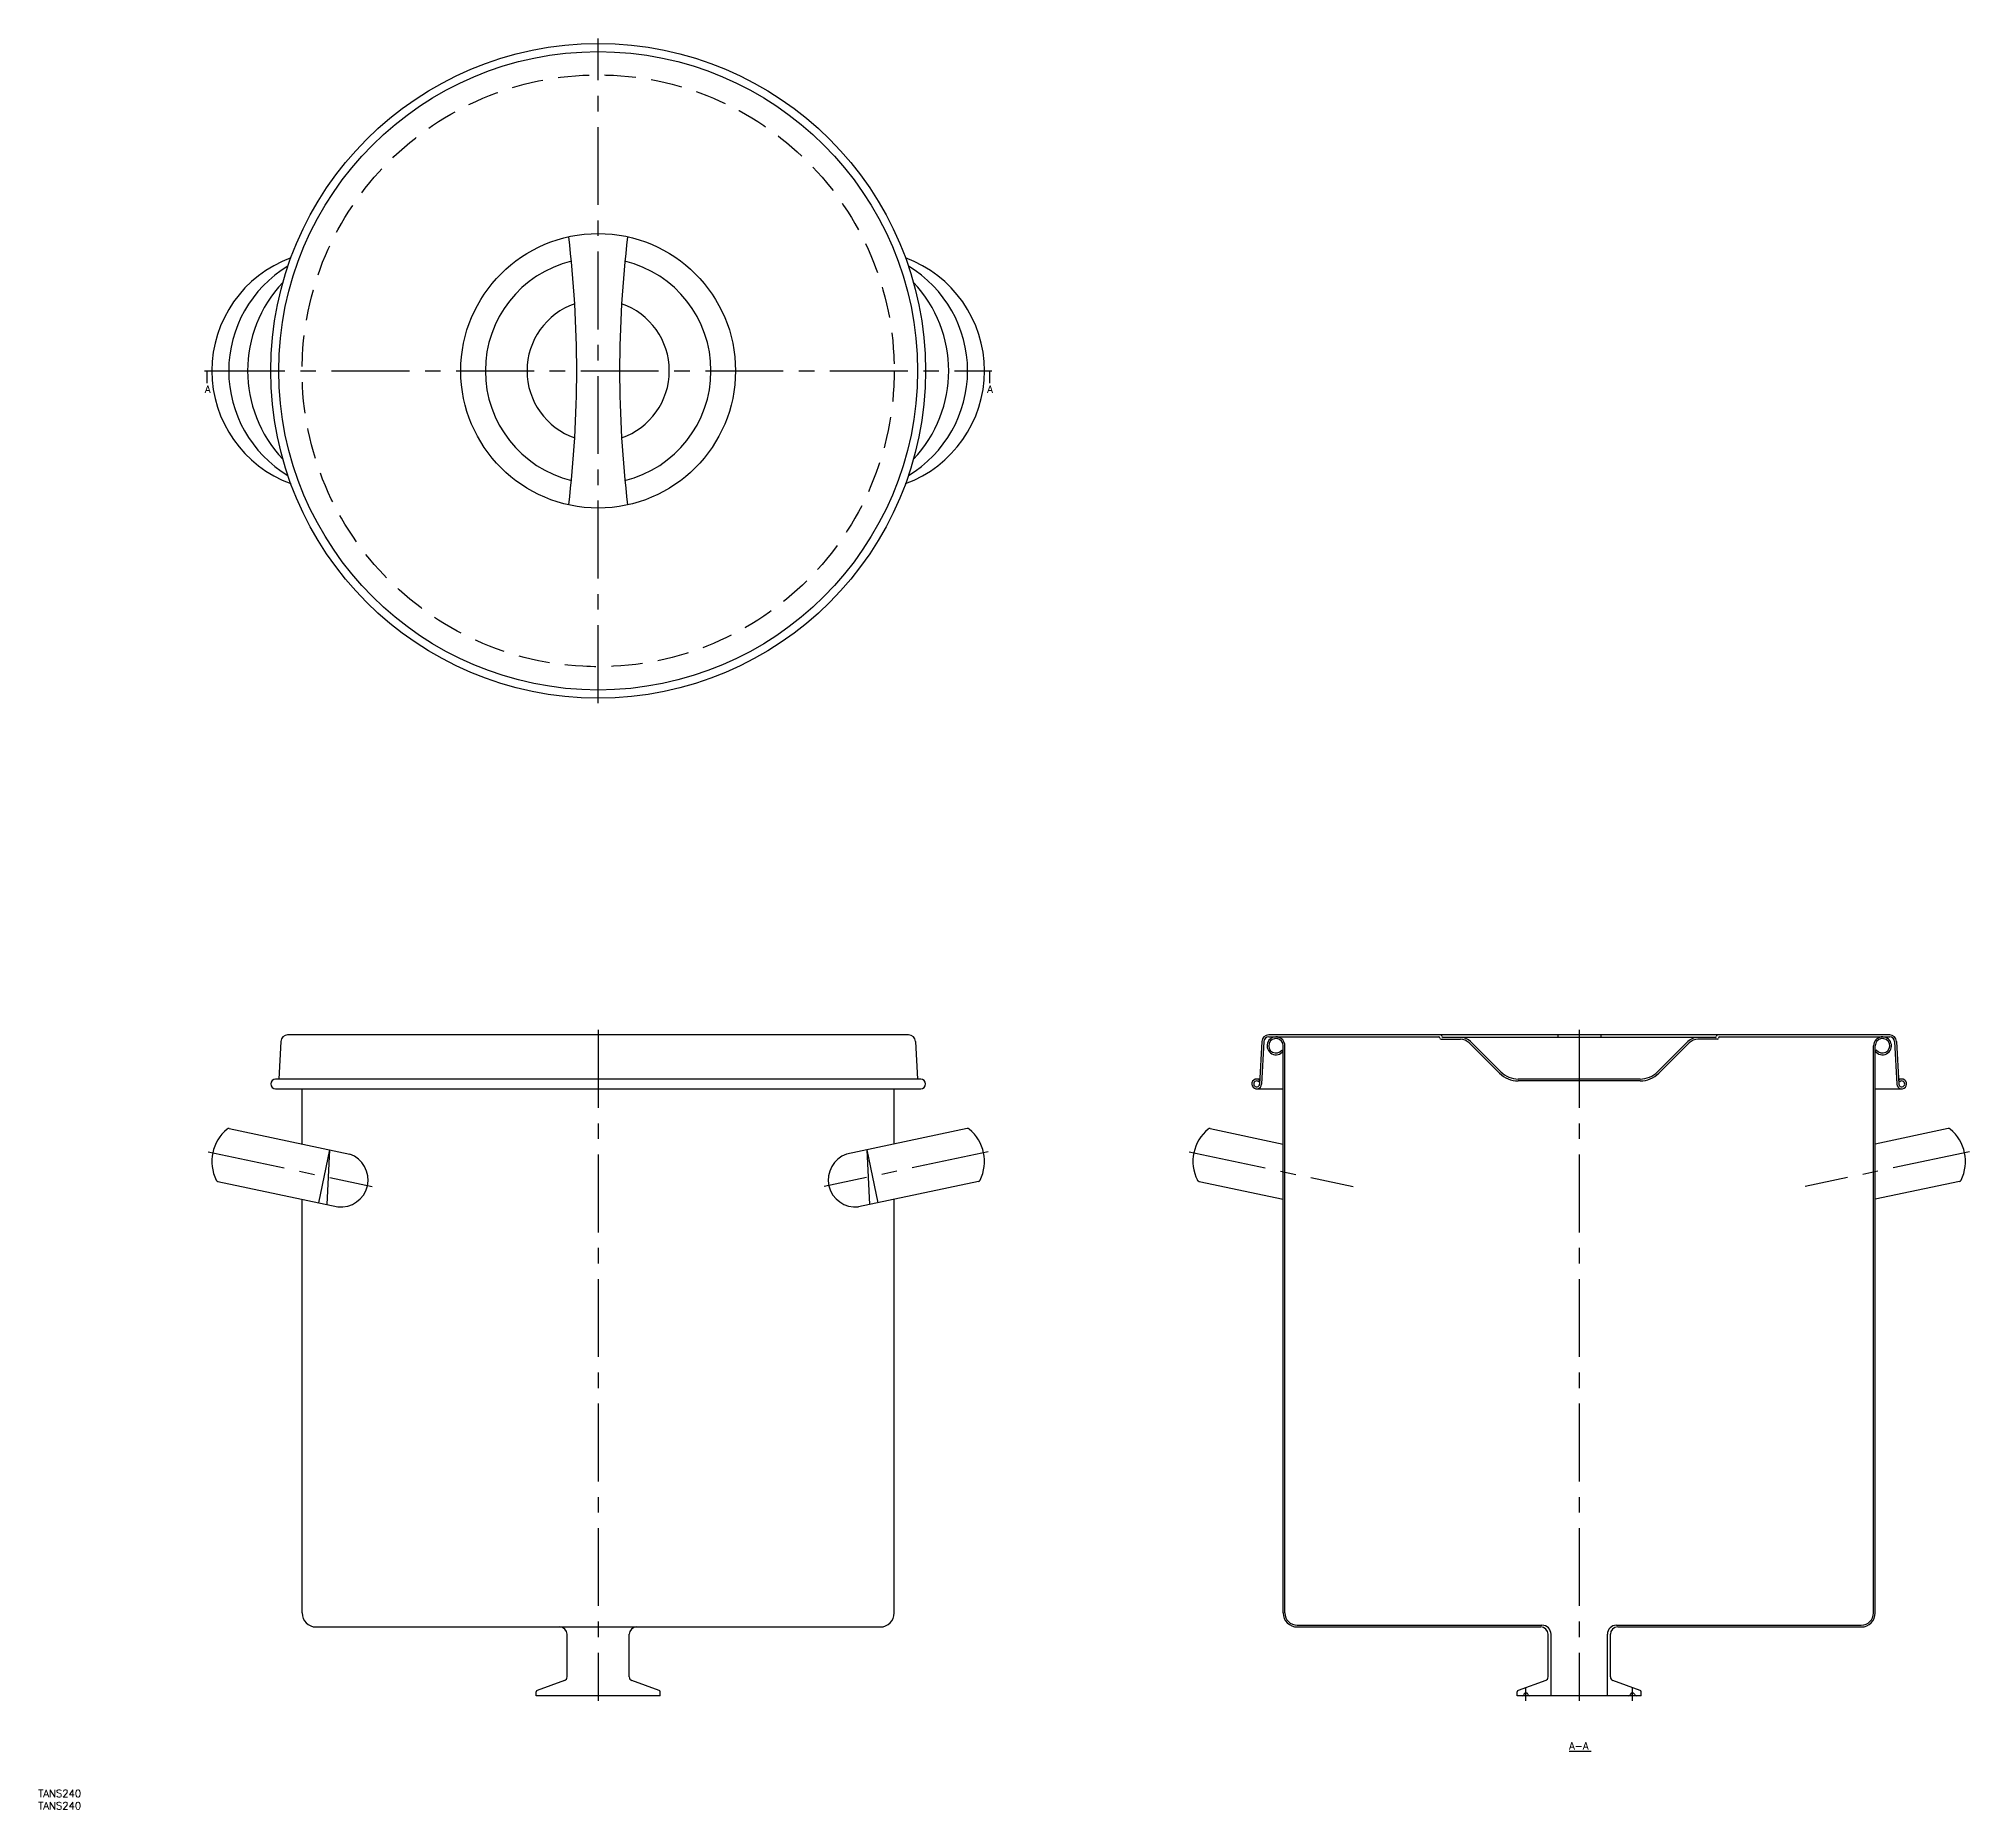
# Model space of a CAD drawing. Extents: x -228 to 559, y -587 to 136.
import ezdxf

# ---------------------------------------------------------------- set-up
doc = ezdxf.new("R2010")
doc.units = 0
doc.linetypes.add('CENTER', pattern=[50.8, 31.75, -6.35, 6.35, -6.35])
doc.linetypes.add('DASHED', pattern=[19.05, 12.7, -6.35])
doc.layers.get('0').update_dxf_attribs({"linetype": 'CONTINUOUS'})
doc.layers.add('CENTER', color=1, linetype='CENTER')
doc.styles.get("Standard").update_dxf_attribs({"font": 'txt.shx', "height": 3, "bigfont": 'bigfont.shx'})

# ---------------------------------------------------------------- blocks, each defined once
blk = doc.blocks.new('*U2')
at = {"color": 7, "linetype": 'CONTINUOUS'}
blk.add_line((395.85, -562.98), (404.85, -562.98), dxfattribs=at)
at = {"color": 137, "linetype": 'CONTINUOUS'}
blk.add_text('A-A', height=3, dxfattribs=at).set_placement((395.85, -562.38))

msp = doc.modelspace()

# ---------------------------------------------------------------- linework, layer by layer
at = {"color": 7, "linetype": 'CONTINUOUS'}
for p, q in [((-129.4, -273.53), (-130.2, -288.88)), ((126.6, -270.88), (-126.6, -270.88)), ((129.4, -273.53), (130.2, -288.88)), ((270.6, -273.53), (269.69, -290.94)), ((271.4, -273.57), (270.49, -290.98)), ((526.6, -270.88), (273.4, -270.88)), ((273.4, -271.68), (342.7, -271.68)), ((279.3, -506.68), (279.3, -275.33)), ((280, -506.68), (280, -275.33)), ((343.7, -272.68), (351.6, -272.68)), ((455.5, -271.88), (344.5, -271.88)), ((355.13, -274.14), (367.51, -286.51)), ((355.7, -273.58), (368.07, -285.95)), ((391.25, -270.88), (391.25, -271.88)), ((408.75, -270.88), (408.75, -271.88)), ((444.3, -273.58), (431.93, -285.95)), ((444.87, -274.14), (432.49, -286.51)), ((456.3, -272.68), (448.4, -272.68)), ((457.3, -271.68), (526.6, -271.68)), ((520, -506.68), (520, -275.33)), ((520.7, -506.68), (520.7, -275.33)), ((528.6, -273.57), (529.51, -290.98)), ((529.4, -273.53), (530.31, -290.94)), ((278.73, -277.06), (279.3, -277.48)), ((521.27, -277.06), (520.7, -277.48)), ((131.51, -288.88), (-131.51, -288.88)), ((269.8, -288.88), (268.49, -288.88)), ((269.26, -289.96), (269.77, -289.34)), ((424.86, -288.88), (375.14, -288.88)), ((424.86, -289.68), (375.14, -289.68)), ((531.51, -288.88), (530.2, -288.88)), ((530.74, -289.96), (530.23, -289.34)), ((-131.51, -292.88), (131.51, -292.88)), ((-120.7, -315.43), (-120.7, -292.88)), ((120.7, -315.43), (120.7, -292.88)), ((268.49, -292.88), (279.3, -292.88)), ((520.7, -292.88), (531.51, -292.88)), ((-150.44, -309.11), (-101.31, -319.55)), ((150.44, -309.11), (101.31, -319.55)), ((249.56, -309.11), (279.3, -315.43)), ((550.44, -309.11), (520.7, -315.43)), ((-109.5, -317.81), (-114.08, -339.33)), ((-109.5, -317.81), (-110.67, -340.05)), ((109.5, -317.81), (114.08, -339.33)), ((109.5, -317.81), (110.67, -340.05)), ((-155.01, -330.63), (-106.15, -341.02)), ((155.01, -330.63), (106.15, -341.02)), ((244.99, -330.63), (279.3, -337.92)), ((555.01, -330.63), (520.7, -337.92)), ((-120.7, -506.68), (-120.7, -337.92)), ((120.7, -506.68), (120.7, -337.92)), ((285, -511.68), (384.8, -511.68)), ((415.2, -511.68), (515, -511.68)), ((-115, -512.38), (115, -512.38)), ((-12.7, -532.78), (-12.7, -515.38)), ((12.7, -532.78), (12.7, -515.38)), ((12.7, -532.78), (12.7, -515.38)), ((285, -512.38), (384.3, -512.38)), ((387.3, -532.78), (387.3, -515.38)), ((388.5, -540.48), (388.5, -515.38)), ((411.5, -540.48), (411.5, -515.38)), ((412.7, -532.78), (412.7, -515.38)), ((412.7, -532.78), (412.7, -515.38)), ((415.7, -512.38), (515, -512.38)), ((-13.67, -534.17), (-24.86, -538.24)), ((24.86, -538.24), (13.67, -534.17)), ((386.33, -534.17), (375.14, -538.24)), ((424.86, -538.24), (413.67, -534.17)), ((-25.25, -540.48), (-25.25, -538.79)), ((25.25, -540.48), (-25.25, -540.48)), ((25.25, -540.48), (25.25, -538.79)), ((374.75, -540.48), (374.75, -538.79)), ((425.25, -540.48), (374.75, -540.48)), ((377.49, -539.84), (377.37, -540.12)), ((379.11, -539.84), (379.23, -540.12)), ((420.9, -539.82), (420.77, -540.12)), ((422.5, -539.82), (422.63, -540.12)), ((425.25, -540.48), (425.25, -538.79))]:
    msp.add_line(p, q, dxfattribs=at)
at = {"color": 7}
for points in [[(-159.5, 0, 0), (-159.5, -5, 0)], [(159.5, 0, 0), (159.5, -5, 0)]]:
    msp.add_polyline3d(points, dxfattribs=at)
at = {"color": 7, "linetype": 'CONTINUOUS'}
for radius in [133.51, 130.2, 56]:
    msp.add_circle((0, 0), radius, dxfattribs=at)
at = {"color": 3, "linetype": 'DASHED'}
msp.add_circle((0, 0), 120.7, dxfattribs=at)
at = {"color": 7, "linetype": 'CONTINUOUS'}
for centre, radius, start, end in [((-470.68, 0), 461.93, 353.19944, 6.80056), ((470.68, 0), 461.93, 173.19944, 186.80056), ((-108.49, 0), 49.01, 110.08746, 249.91254), ((-100.85, 0), 49.79, 121.00624, 238.99376), ((0, 0), 46, 103.72809, 256.27191), ((0, 0), 46, 283.72809, 76.27191), ((108.49, 0), 49.01, 290.08746, 69.91254), ((100.85, 0), 49.79, 301.00624, 58.99376), ((-90.53, 0), 52.39, 136.52462, 223.47538), ((90.53, 0), 52.39, 316.52462, 43.47538), ((0, 0), 29, 109.25214, 250.74786), ((0, 0), 29, 289.25214, 70.74786), ((-126.6, -273.68), 2.8, 90, 177), ((126.6, -273.68), 2.8, 3, 90), ((273.4, -273.68), 2.8, 90, 177), ((273.4, -273.68), 2, 90, 177), ((276.35, -275.33), 3.65, 0, 323.9223), ((276.35, -275.33), 2.95, 0, 323.9223), ((342.7, -272.18), 0.5, 0, 90), ((343.7, -272.18), 0.5, 180, 270), ((343.5, -271.38), 0.5, 0, 90), ((344.5, -271.38), 0.5, 180, 270), ((351.6, -277.68), 5.8, 45, 90), ((351.6, -277.68), 5, 45, 90), ((448.4, -277.68), 5.8, 90, 135), ((448.4, -277.68), 5, 90, 135), ((455.5, -271.38), 0.5, 270, 0), ((456.5, -271.38), 0.5, 90, 180), ((456.3, -272.18), 0.5, 270, 0), ((457.3, -272.18), 0.5, 90, 180), ((523.65, -275.33), 3.65, 216.0777, 180), ((523.65, -275.33), 2.95, 216.0777, 180), ((526.6, -273.68), 2.8, 3, 90), ((526.6, -273.68), 2, 3, 90), ((-131.51, -290.88), 2, 90, 270), ((131.51, -290.88), 2, 270, 90), ((268.49, -290.88), 2, 50.1301, 357), ((268.49, -290.88), 1.2, 50.1301, 357), ((375.14, -278.88), 10.8, 225, 270), ((375.14, -278.88), 10, 225, 270), ((424.86, -278.88), 10, 270, 315), ((424.86, -278.88), 10.8, 270, 315), ((531.51, -290.88), 2, 183, 129.8699), ((531.51, -290.88), 1.2, 183, 129.8699), ((-140.46, -322.48), 17.04, 129.41991, 206.58009), ((-150.65, -310.09), 1, 78, 129.41991), ((150.65, -310.09), 1, 50.58009, 102), ((140.46, -322.48), 17.04, 333.41991, 50.58009), ((259.54, -322.48), 17.04, 129.41991, 206.58009), ((249.35, -310.09), 1, 78, 129.41991), ((550.65, -310.09), 1, 50.58009, 102), ((540.46, -322.48), 17.04, 333.41991, 50.58009), ((-104.9, -330.02), 11.07, 263.52848, 71.07294), ((104.9, -330.02), 11.07, 108.92706, 276.47152), ((-154.81, -329.65), 1, 206.58009, 258), ((154.81, -329.65), 1, 282, 333.41991), ((245.19, -329.65), 1, 206.58009, 258), ((554.81, -329.65), 1, 282, 333.41991), ((-115, -506.68), 5.7, 180, 270), ((115, -506.68), 5.7, 270, 0), ((285, -506.68), 5.7, 180, 270), ((285, -506.68), 5, 180, 270), ((384.8, -515.38), 3.7, 0, 90), ((415.2, -515.38), 3.7, 90, 180), ((515, -506.68), 5, 270, 0), ((515, -506.68), 5.7, 270, 0), ((-15.7, -515.38), 3, 0, 90), ((15.7, -515.38), 3, 90, 180), ((384.3, -515.38), 3, 0, 90), ((415.7, -515.38), 3, 90, 180), ((-14.17, -532.78), 1.47, 290, 0), ((14.17, -532.78), 1.47, 180, 250), ((385.83, -532.78), 1.47, 290, 0), ((414.17, -532.78), 1.47, 180, 250), ((-24.66, -538.79), 0.588, 110, 180), ((24.66, -538.79), 0.588, 0, 70), ((375.34, -538.79), 0.588, 110, 180), ((376.83, -539.89), 0.588, 270, 337), ((378.3, -540.18), 0.882, 23, 157), ((379.77, -539.89), 0.588, 203, 270), ((420.23, -539.89), 0.588, 270, 337), ((421.7, -540.18), 0.882, 21.63699, 158.36301), ((423.17, -539.89), 0.588, 203, 270), ((424.66, -538.79), 0.588, 0, 70)]:
    msp.add_arc(centre, radius, start, end, dxfattribs=at)
at = {"layer": 'CENTER', "color": 1, "linetype": 'CENTER'}
for p, q in [((0, -135.51), (0, 135.51)), ((-160.5, 0), (-158.5, 0)), ((-159.5, 0), (159.5, 0)), ((158.5, 0), (160.5, 0)), ((0, -268.88), (0, -542.48)), ((400, -268.88), (400, -542.48)), ((-159.08, -318.52), (-92.12, -332.75)), ((159.08, -318.52), (92.12, -332.75)), ((240.92, -318.52), (307.88, -332.75)), ((559.08, -318.52), (492.12, -332.75)), ((378.3, -542.48), (378.3, -537.3)), ((421.7, -542.48), (421.7, -537.3))]:
    msp.add_line(p, q, dxfattribs=at)

# ---------------------------------------------------------------- block references
at = {"color": 7, "linetype": 'CONTINUOUS'}
msp.add_blockref('*U2', (0, 0), dxfattribs=at)

# ---------------------------------------------------------------- texts
at = {"color": 137, "linetype": 'CONTINUOUS'}
for p in [(-160.37, -9.05), (158.63, -9.05)]:
    msp.add_text('A', height=3, dxfattribs=at).set_placement(p)
at = {"color": 7, "linetype": 'CONTINUOUS'}
for p in [(-228.27, -581.8), (-228.27, -586.8)]:
    msp.add_text('TANS240', height=3, dxfattribs=at).set_placement(p)

doc.saveas('drawing.dxf')
